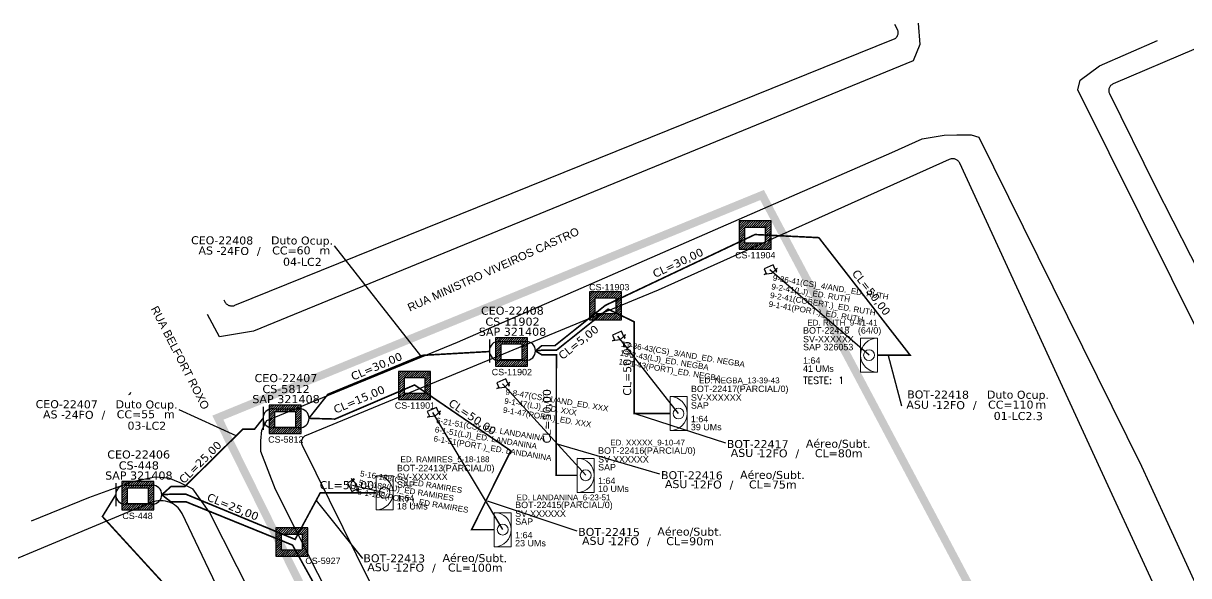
# Model space of a CAD drawing. Extents: x 4313 to 28038, y -9425 to 4777.
# Drawn here: x 25482 to 26939, y -7361 to -6671 of the extents above; entities that cross this region are included whole.
import ezdxf
from ezdxf.enums import TextEntityAlignment as Align

# ---------------------------------------------------------------- set-up
doc = ezdxf.new("R2010")
doc.units = ezdxf.units.DM
doc.header["$MEASUREMENT"] = 0
for name, color, linetype in [('10.0-Cartográfico', 252, 'Continuous'), ('10.1-Caixas Subterrâneas', 5, 'Continuous'), ('20.4-CEOS', 1, 'Continuous'), ('20.5-CEO', 1, 'Continuous'), ('CAP a instalar', 1, 'Continuous'), ('celulas gpon', 7, 'Continuous'), ('label_cabos', 7, 'Continuous'), ('Legenda', 1, 'Continuous'), ('Segmento de Logradouro Texto', 238, 'Continuous'), ('surveys', 7, 'Continuous'), ('surveys legendas', 7, 'Continuous')]:
    doc.layers.add(name, color=color, linetype=linetype)
doc.layers.add("20.0-LEGENDA DOS CDO'S", color=1, linetype='Continuous', lineweight=0)
doc.layers.add('20.1-CDO_INTERIOR', color=1, linetype='Continuous', lineweight=0)
doc.layers.add('DROP DE CLIENTE', color=140, linetype='Continuous', plot=False)
doc.layers.add('EXTRA', color=50, linetype='Continuous', plot=False)
doc.styles.add('ARIAL', font='arial.ttf')
doc.styles.add('DIGICADE', font='arial.ttf')
doc.styles.add('ROMANS', font='romans.shx')
doc.styles.add('siredit', font='verdana.ttf')
doc.linetypes.add('FENCELINE1', pattern='A,0.25,-0.1,[133,ltypeshp.shx,S=0.1,R=0,X=-0.1,Y=0],-0.1,1', length=1.45)
doc.dimstyles.new('CC', dxfattribs={"dimtxt": 1, "dimasz": 2, "dimexe": 0.18, "dimexo": 0.0625, "dimgap": 0.09, "dimtad": 0, "dimdec": 0, "dimrnd": 1, "dimzin": 0, "dimdsep": 46, "dimtxsty": 'siredit', "dimblk": 'NONE', "dimcen": 0, "dimse1": 1, "dimse2": 1, "dimsd1": 1, "dimsd2": 1, "dimclrt": 7, "dimadec": 0, "dimazin": 0, "dimtfac": 1, "dimtdec": 0, "dimtofl": 0, "dimtmove": 0, "dimatfit": 3, "dimfxl": 0, "dimtolj": 1, "dimtzin": 0, "dimarcsym": 0})

# ---------------------------------------------------------------- blocks, each defined once
blk = doc.blocks.new('SURVEY_SURVEY')
for p, q in [((0, 0.0000127), (-0.0000126, 0.000009)), ((-0.0000126, 0.000009), (-0.0000086, 0.000009)), ((-0.0000086, 0), (-0.0000086, 0.000009)), ((0.0000086, 0), (-0.0000086, 0)), ((0, 0.0000127), (0.0000126, 0.000009)), ((0.0000084, 0.0000132), (0.0000098, 0.0000132)), ((0.0000084, 0.0000103), (0.0000084, 0.0000132)), ((0.0000126, 0.000009), (0.0000086, 0.000009)), ((0.0000086, 0.000009), (0.0000086, 0)), ((0.0000098, 0.0000132), (0.0000098, 0.0000099))]:
    blk.add_line(p, q)
blk = doc.blocks.new('*X32')
at = {"color": 0, "linetype": 'Continuous'}
for p, q in [((-1.25, 0.34099), (-0.49099, 1.1)), ((-1.25, 0.517767), (-0.667767, 1.1)), ((-1.25, 0.694544), (-0.844544, 1.1)), ((-1.25, 0.87132), (-1.02132, 1.1)), ((-1.25, 1.048097), (-1.198097, 1.1)), ((-0.789214, 0.625), (-0.314214, 1.1)), ((-0.612437, 0.625), (-0.137437, 1.1)), ((-0.43566, 0.625), (0.03934, 1.1)), ((-0.258883, 0.625), (0.216117, 1.1)), ((-0.082107, 0.625), (0.392893, 1.1)), ((0.09467, 0.625), (0.56967, 1.1)), ((0.271447, 0.625), (0.746447, 1.1)), ((0.448223, 0.625), (0.923223, 1.1)), ((0.625, 0.625), (1.1, 1.1)), ((0.801777, 0.625), (1.25, 1.073223)), ((-1.25, 0.164214), (-0.8035, 0.610714)), ((-1.25, -0.012563), (-0.8035, 0.433937)), ((-1.25, -0.18934), (-0.8035, 0.25716)), ((-1.25, -0.366117), (-0.8035, 0.080383)), ((0.8035, 0.449947), (1.25, 0.896447)), ((0.8035, 0.27317), (1.25, 0.71967)), ((0.8035, 0.096393), (1.25, 0.542893)), ((0.8035, -0.080383), (1.25, 0.366117)), ((0.8035, -0.25716), (1.25, 0.18934)), ((0.8035, -0.433937), (1.25, 0.012563)), ((-1.25, -0.542893), (-0.8035, -0.096393)), ((-1.25, -0.71967), (-0.8035, -0.27317)), ((-1.25, -0.896447), (-0.8035, -0.449947)), ((-1.25, -1.073223), (-0.801777, -0.625)), ((-1.1, -1.1), (-0.625, -0.625)), ((-0.923223, -1.1), (-0.448223, -0.625)), ((-0.746447, -1.1), (-0.271447, -0.625)), ((-0.56967, -1.1), (-0.09467, -0.625)), ((-0.392893, -1.1), (0.082107, -0.625)), ((-0.216117, -1.1), (0.258883, -0.625)), ((-0.03934, -1.1), (0.43566, -0.625)), ((0.137437, -1.1), (0.612437, -0.625)), ((0.314214, -1.1), (0.789214, -0.625)), ((0.49099, -1.1), (1.25, -0.34099)), ((0.667767, -1.1), (1.25, -0.517767)), ((0.8035, -0.610714), (1.25, -0.164214)), ((0.844544, -1.1), (1.25, -0.694544)), ((1.02132, -1.1), (1.25, -0.87132)), ((1.198097, -1.1), (1.25, -1.048097))]:
    blk.add_line(p, q, dxfattribs=at)
blk = doc.blocks.new('MANHOLE_MQ')
at = {"color": 0, "linetype": 'Continuous'}
for p, q in [((0.00000623, 0.00000569), (-0.00000627, 0.00000569)), ((-0.00000627, 0.00000569), (-0.00000627, -0.00000531)), ((0.00000623, -0.00000531), (0.00000623, 0.00000569)), ((-0.00000404, 0.00000331), (0.00000399, 0.00000331)), ((-0.00000404, -0.00000294), (-0.00000404, 0.00000331)), ((0.00000399, 0.00000331), (0.00000399, -0.00000294)), ((0.00000399, -0.00000294), (-0.00000404, -0.00000294)), ((0.00000399, -0.00000294), (0.00000399, -0.00000294)), ((-0.00000627, -0.00000531), (0.00000623, -0.00000531))]:
    blk.add_line(p, q, dxfattribs=at)
at = {"color": 0, "linetype": 'Continuous', "xscale": 5e-06, "yscale": 5e-06, "zscale": 1e-05}
blk.add_blockref('*X32', (-0.00000002, 0.00000019), dxfattribs=at)
blk = doc.blocks.new('CDOI_CT_DRT')
at = {"layer": '20.1-CDO_INTERIOR', "color": 8, "lineweight": 18}
blk.add_lwpolyline([(2.13, -2.13), (2.13, 2.12), (0, 2.12), (0, -2.13)], close=True, dxfattribs=at)
blk.add_circle((1.06, 0), 0.68, dxfattribs=at)
blk.add_arc((0, 0), 2.13, 269.9724, 89.9724, dxfattribs=at)
at = {"layer": "20.0-LEGENDA DOS CDO'S", "color": 8, "style": 'ARIAL'}
for tag, p in [('CDO_N', (2.61, 2.69)), ('SURVEY', (2.61, 1.6)), ('SAP', (2.61, 0.61)), ('1:XX', (2.6, -1.08)), ('UMS', (2.6, -2.09))]:
    blk.add_attdef(tag, p, '', height=0.8, rotation=359.9724, dxfattribs=at)
blk.add_attdef('FIBRAS_UTILIZADAS', text='', height=0.8, rotation=359.9724, dxfattribs=at).set_placement((10.32, 2.69), align=Align.CENTER)
blk = doc.blocks.new('Inst CDOI-64')
at = {"layer": '20.1-CDO_INTERIOR', "color": 1, "lineweight": 18}
blk.add_lwpolyline([(-2.12, -2.13), (-2.12, 2.12), (0, 2.12), (0.01, -2.13)], close=True, dxfattribs=at)
blk.add_circle((-1.06, 0), 0.68, dxfattribs=at)
blk.add_arc((0.01, 0), 2.13, 90.0276, 270.0276, dxfattribs=at)
at = {"layer": "20.0-LEGENDA DOS CDO'S"}
for tag, p, style, flags in [('ID_ATIVIDADE', (-9.3, 3.78), 'ARIAL', 3), ('FATOR', (-1.5, 3.78), 'ARIAL', 1), ('QTDE', (-9.18, -3.66), 'DIGICADE', 3)]:
    blk.add_attdef(tag, p, '', height=0.8, rotation=0.118, dxfattribs=dict(at, style=style, flags=flags))
at = {"layer": "20.0-LEGENDA DOS CDO'S", "style": 'ARIAL'}
for tag, p, rotation in [('FID', (-9.3, 2.69), 0.118), ('SURVEY', (-9.3, 1.6), 359.9724), ('SAP', (-9.3, 0.61), 359.9724), ('1:XX', (-9.31, -1.08), 359.9724), ('UMS', (-9.31, -2.09), 359.9724)]:
    blk.add_attdef(tag, p, '', height=0.8, rotation=rotation, dxfattribs=at)
blk.add_attdef('FIBRAS_UTILIZADAS', text='', height=0.8, rotation=359.9724, dxfattribs=at).set_placement((-0.99, 2.69), align=Align.CENTER)
blk = doc.blocks.new('Teste  FTTH')
at = {"color": 0, "lineweight": 0, "style": 'ROMANS'}
for tag, p in [('TESTE', (-2.302, -0.29)), ('QTDE', (0.212, -0.29))]:
    blk.add_attdef(tag, p, '', height=0.48, dxfattribs=at)
for tag, p, flags in [('FID', (-2.227, -1.253), 1), ('FATOR', (-2.227, -2.028), 3), ('ID_ATIVIDADE', (-2.227, -2.716), 3)]:
    blk.add_attdef(tag, p, '', height=0.48, dxfattribs=dict(at, flags=flags))
blk = doc.blocks.new('*U161')
at = {"layer": '20.5-CEO'}
for p, q in [((-1.56, 1.26), (1.8, 1.26)), ((1.8, -1.13), (-1.56, -1.13))]:
    blk.add_line(p, q, dxfattribs=at)
blk.add_lwpolyline([(-2.75, 1.51), (-2.75, -1.38)], dxfattribs=at)
for centre, start, end in [((-1.56, 0.07), 90, 270), ((1.8, 0.07), 270, 90)]:
    blk.add_arc(centre, 1.2, start, end, dxfattribs=at)
at = {"layer": '20.5-CEO', "color": 7, "style": 'siredit'}
for tag, p in [('FID', (0.11, 5.61)), ('LOCAL', (0.12, 4.23)), ('SAP', (0.12, 2.97)), ('FIBRAS_RESERVA', (0.12, -1.94))]:
    blk.add_attdef(tag, text='', height=1.01, dxfattribs=at).set_placement(p, align=Align.TOP_CENTER)
for tag, flags, p in [('ID_ATIVIDADE', 3, (0.11, -3.51)), ('FATOR', 1, (0.11, -4.82))]:
    blk.add_attdef(tag, text='', height=1.01, dxfattribs=dict(at, flags=flags)).set_placement(p, align=Align.TOP_CENTER)
at = {"layer": '20.5-CEO', "color": 7, "style": 'siredit', "flags": 3}
blk.add_attdef('QTDE', (-4.88, -7.06), '', height=1.01, dxfattribs=at)
blk = doc.blocks.new('LEGENDA DOS CABOS')
at = {"layer": 'EXTRA', "style": 'siredit'}
for tag, p in [('ID', (4.6, 0.97)), ('XX', (9.03, 0.97))]:
    blk.add_attdef(tag, text='', height=0.48, rotation=359.69, dxfattribs=at).set_placement(p, align=Align.MIDDLE_CENTER)
at = {"layer": 'Legenda', "color": 7, "style": 'siredit'}
for tag, p in [('TIPO_CABO', (1.31, 0)), ('CABO', (4.69, -0.05)), ('/', (6.81, -0.05)), ('METROS', (10.03, -0.05))]:
    blk.add_attdef(tag, text='', height=0.8, rotation=359.69, dxfattribs=at).set_placement(p, align=Align.MIDDLE_CENTER)
blk = doc.blocks.new('_None')
blk = doc.blocks.new('Inst CB DT OCUP CFOA-SM-AS-80-TS-24')
at = {"layer": 'label_cabos', "color": 0, "style": 'siredit'}
for tag, flags, p in [('ID_ATIVIDADE', 3, (1.31, 2.67)), ('FATOR', 1, (11.56, 2.55))]:
    blk.add_attdef(tag, text='', height=1, rotation=359.69, dxfattribs=dict(at, flags=flags)).set_placement(p, align=Align.MIDDLE_CENTER)
for tag, p in [('DESTINO_CABO', (3.13, 1.26)), ('TIPO_CABO', (13.11, 1.24)), ('TIPO_CABO', (1.76, 0)), ('CABO', (4.69, -0.05)), ('/', (7.71, -0.05)), ('LANCE', (10.91, 0)), ('UND', (15.96, 0)), ('FID', (13.15, -1.41))]:
    blk.add_attdef(tag, text='', height=1, rotation=359.69, dxfattribs=at).set_placement(p, align=Align.MIDDLE_CENTER)
blk.add_attdef('QTDE', (12.43, -0.47), '', height=1, rotation=359.69, dxfattribs=at)
blk = doc.blocks.new('Inst CB DT OCUP CFOA-SM-ASU-120-S-12')
at = {"layer": 'label_cabos', "color": 0, "style": 'siredit'}
for tag, flags, p in [('ID_ATIVIDADE', 3, (1.31, 2.67)), ('FATOR', 1, (11.56, 2.55))]:
    blk.add_attdef(tag, text='', height=1, rotation=359.69, dxfattribs=dict(at, flags=flags)).set_placement(p, align=Align.MIDDLE_CENTER)
for tag, p in [('DESTINO_CABO', (3.13, 1.26)), ('TIPO_CABO', (13.11, 1.24)), ('TIPO_CABO', (1.26, 0)), ('CABO', (4.69, -0.05)), ('/', (7.71, -0.05)), ('LANCE', (10.91, 0)), ('UND', (15.96, 0)), ('FID', (13.15, -1.41))]:
    blk.add_attdef(tag, text='', height=1, rotation=359.69, dxfattribs=at).set_placement(p, align=Align.MIDDLE_CENTER)
blk.add_attdef('QTDE', (12.43, -0.47), '', height=1, rotation=359.69, dxfattribs=at)

msp = doc.modelspace()

# ---------------------------------------------------------------- linework, layer by layer
at = {"layer": '10.0-Cartográfico'}
for points in [[(26600.6, -6671.1), (26602.6, -6697.4), (26594.3, -6718.2), (25770.2, -7056), (25727.4, -7062.9), (25712.7, -7035)], [(25733, -7016.8), (25734.2, -7019.1), (25734.7, -7020), (25735.3, -7020.8), (25736, -7021.5), (25736.6, -7022.2), (25737.5, -7022.7), (25738.3, -7023.2), (25739.3, -7023.6), (25740.3, -7023.9), (25741.3, -7024.1), (25742.2, -7024.3), (25743.3, -7024.3), (25744.3, -7024.3), (25745.3, -7024.1), (25746.2, -7023.8), (25746.9, -7023.5), (26569.8, -6691.1), (26570.8, -6690.7), (26571.6, -6690.2), (26572.4, -6689.6), (26573.1, -6688.9), (26573.7, -6688.2), (26574.3, -6687.4), (26574.8, -6686.5), (26575.2, -6685.7), (26575.5, -6684.8), (26575.6, -6683.8), (26575.6, -6682.9), (26575.6, -6681.9), (26575.5, -6681), (26575.2, -6680.1), (26574.8, -6679), (26571.5, -6672.5)], [(26826.9, -6724.2), (26899.5, -6692.7)], [(26947.7, -6702.4), (26844.3, -6746.7), (26843.4, -6747.2), (26842.5, -6747.8), (26841.7, -6748.3), (26841, -6749), (26840.4, -6749.8), (26839.8, -6750.6), (26839.4, -6751.4), (26839.1, -6752.3), (26838.8, -6753.2), (26838.6, -6754.1), (26838.6, -6755.1), (26838.6, -6756), (26838.8, -6757), (26839.1, -6757.9), (26839.5, -6758.7)], [(27034.8, -7226.8), (26800.1, -6754.2), (26803, -6742.1), (26826.9, -6724.2)], [(26839.5, -6758.7), (26896.8, -6874.5), (27073, -7221.3)], [(25797.6, -7253.7), (25779.3, -7206.3), (25779.1, -7193), (25780.6, -7179.6), (25786.8, -7167.6), (26025, -7069.7), (26567.4, -6832.5), (26605.7, -6815.7), (26633, -6810.9), (26649, -6810.7), (26666.7, -6810.5), (26676.4, -6813.4), (26879.6, -7224.4), (26889.3, -7245.5)], [(26838.1, -7249.2), (26652.5, -6845.8), (26652, -6845), (26651.5, -6844.2), (26650.9, -6843.4), (26650.1, -6842.8), (26649.4, -6842.2), (26648.6, -6841.6), (26647.7, -6841.2), (26646.7, -6840.9), (26645.7, -6840.6), (26644.7, -6840.4), (26643.7, -6840.3), (26642.7, -6840.4), (26641.6, -6840.6), (26640.6, -6840.7), (26639.3, -6841.3), (26275.7, -7004.5), (25835.7, -7186.2), (25834.7, -7186.7), (25833.8, -7187.1), (25833.1, -7187.8), (25832.4, -7188.4), (25831.7, -7189.1), (25831.2, -7190), (25830.7, -7190.8), (25830.4, -7191.7), (25830.1, -7192.6), (25829.9, -7193.5), (25829.8, -7194.5), (25830, -7195.4), (25830.1, -7196.4), (25830.4, -7197.3), (25830.8, -7198.2)], [(25616.3, -7132.7), (25615.7, -7134.6), (25613.7, -7135.5)], [(25830.8, -7198.2), (25915.3, -7369.7)], [(25492.5, -7293.1), (25564.2, -7263.8), (25619.4, -7243.7), (25646.6, -7238.1), (25663.8, -7239.2), (25678.2, -7245), (25694.1, -7252.8)], [(26889.3, -7245.5), (27000.7, -7488.5), (27005.8, -7509.3), (27006, -7527.1), (27002.9, -7537.5), (26991.9, -7557), (26808.3, -7643.8), (26209.9, -7905.4), (26185.8, -7908.7), (26164.9, -7910.4), (26147.3, -7910.6), (26132.8, -7910.8), (26124.7, -7906.4), (25850.3, -7358.9)], [(26959, -7511.8), (26838.1, -7249.2)], [(25714.6, -7281.8), (25694.1, -7252.8)], [(25850.3, -7358.9), (25797.6, -7253.7)], [(25714.4, -7353.7), (25680.8, -7283.8), (25679.4, -7281.3), (25677.7, -7278.9), (25675.8, -7276.7), (25673.6, -7274.7), (25671.3, -7272.9), (25668.7, -7271.4), (25666, -7270.1), (25663.1, -7269), (25660.1, -7268.3), (25657.1, -7267.9), (25654, -7267.8), (25651, -7267.9), (25648, -7268.3), (25645, -7269), (25642.3, -7270), (25494.9, -7331.5)], [(25714.6, -7281.8), (25749.2, -7349.8)], [(25494.9, -7331.5), (25459, -7346.5)], [(25749.2, -7349.8), (26037.9, -7916.8), (26037.2, -7952.8), (26036.3, -7972.4), (26027.2, -7995.4), (26021.5, -8008.5), (26009.9, -8020.6), (25293.5, -8332.2), (25290.3, -8333.4)], [(25279.3, -8272), (25973, -7962.5), (25976.2, -7960.2), (25979.1, -7957.7), (25981.6, -7954.9), (25983.8, -7951.8), (25985.8, -7948.5), (25987.4, -7945.2), (25988.5, -7941.6), (25989.2, -7937.9), (25989.5, -7934.2), (25989.4, -7930.5), (25988.9, -7926.9), (25988, -7923.3), (25986.5, -7919.8), (25984.8, -7916.5), (25983.7, -7914.7), (25714.4, -7353.7)]]:
    msp.add_lwpolyline(points, dxfattribs=at)
at = {"layer": 'CAP a instalar', "ltscale": 5, "const_width": 2}
for points in [[(26549.7, -7085.8), (26590.4, -7085.8), (26476.4, -6939), (26396.6, -6935.1), (26209.7, -7023.6), (26146.6, -7074), (26130.1, -7074), (26122.4, -7080.6)], [(25839.5, -7164.4), (25863, -7134.8), (25981, -7086.1), (26064.9, -7081.3)], [(25655.5, -7260.3), (25667, -7250), (25684.2, -7250), (25756.7, -7178.4), (25771.3, -7178.4), (25782, -7164.8)], [(25906.2, -7720.3), (25914.7, -7712.8), (25929.2, -7712.8), (25929.2, -7667.8), (25581.3, -7287.5), (25598, -7260.3), (25598, -7260.3)]]:
    msp.add_lwpolyline(points, dxfattribs=at)
at = {"layer": 'CAP a instalar', "color": 8, "linetype": 'FENCELINE1', "ltscale": 5, "const_width": 2}
for points in [[(26122.4, -7080.6), (26130.1, -7079.7), (26148.5, -7079.7), (26213, -7028.3), (26245.8, -7044.2), (26245.8, -7158.8), (26290.5, -7158.8)], [(26122.4, -7080.6), (26130.1, -7085.3), (26148.5, -7085.3), (26148.2, -7236), (26174.5, -7236)], [(26070.9, -7303.9), (26042.5, -7303.9), (26091.6, -7205.4), (25971.3, -7123.1), (25871.8, -7165.7), (25839.5, -7164.8)], [(25655.5, -7260.3), (25667, -7259.6), (25685.5, -7259.6), (25822.1, -7316.1), (25853.5, -7257.8), (25923.2, -7257.8)], [(26045.9, -7411), (25968.3, -7410.9), (25901.8, -7472.4), (25818.8, -7323.2), (25686.2, -7269.3), (25667, -7269.3), (25655.5, -7260.3)]]:
    msp.add_lwpolyline(points, dxfattribs=at)
at = {"layer": 'celulas gpon', "color": 116, "linetype": 'Continuous', "lineweight": 200, "const_width": 10}
msp.add_lwpolyline([(27422.7, -8164.9), (27758, -8747.6), (26334.8, -9414.1), (25638.5, -8298.7), (25631.1, -8283.5), (26158.3, -8039.2), (25725.5, -7164), (26405.5, -6885.7), (26836.7, -7699.1), (26435.8, -7880.9), (26696.5, -8366.2), (27422.7, -8164.9)], dxfattribs=at)
at = {"layer": 'DROP DE CLIENTE'}
for points in [[(26539.1, -7085.9), (26415.3, -6979.2)], [(26301.1, -7158.8), (26225.3, -7062.2)], [(26185.1, -7236), (26081, -7121.7)], [(26081.5, -7303.9), (25994, -7157.6)], [(25933.9, -7257.8), (25893.6, -7248.8)]]:
    msp.add_lwpolyline(points, dxfattribs=at)

# ---------------------------------------------------------------- block references
at = {"color": 0, "lineweight": 0, "xscale": 10, "yscale": 10, "zscale": 10}
msp.add_blockref('Inst CDOI-64', (26549.7, -7085.8), dxfattribs=at).add_auto_attribs({'FIBRAS_UTILIZADAS': '(64/0)', 'SURVEY': 'SV-XXXXXX', 'SAP': 'SAP 326053', '1:XX': '1:64', 'UMS': '41 UMs', 'FID': 'BOT-22418'})
at = {"layer": '10.1-Caixas Subterrâneas', "color": 30, "xscale": 3197875.543111582, "yscale": 3197875.543111582, "zscale": 3197875.543111582}
for p, rotation in [((26396.6, -6935.1), 180.0000000000629), ((26209.7, -7023.6), 180.0000000000629), ((26092.4, -7081.2), 180.000000000063), ((25971.3, -7123.1), 180.0000000000631), ((25809.5, -7165.5), 180.0000000000627), ((25625.5, -7260.9), 180.0000000000628), ((25817.9, -7318.8), 180.0000000000629)]:
    msp.add_blockref('MANHOLE_MQ', p, dxfattribs=dict(at, rotation=rotation))
at = {"layer": "20.0-LEGENDA DOS CDO'S", "lineweight": 0, "xscale": 17.50499999999992, "yscale": 17.50499999999992, "zscale": 17.50499999999992, "rotation": 0.004078562105398201}
msp.add_blockref('Teste  FTTH', (26497, -7116.4), dxfattribs=at).add_auto_attribs({'TESTE': 'TESTE:', 'QTDE': '1'})
at = {"layer": '20.1-CDO_INTERIOR', "xscale": 10, "yscale": 10, "zscale": 10}
for p, values in [((26290.5, -7158.8), {'CDO_N': 'BOT-22417', 'FIBRAS_UTILIZADAS': '        (PARCIAL/0)', 'SURVEY': 'SV-XXXXXX', 'SAP': 'SAP', '1:XX': '1:64', 'UMS': '39 UMs'}), ((26174.5, -7236), {'CDO_N': 'BOT-22416', 'FIBRAS_UTILIZADAS': '        (PARCIAL/0)', 'SURVEY': 'SV-XXXXXX', 'SAP': 'SAP', '1:XX': '1:64', 'UMS': '10 UMs'}), ((25923.2, -7257.8), {'CDO_N': 'BOT-22413', 'FIBRAS_UTILIZADAS': '        (PARCIAL/0)', 'SURVEY': 'SV-XXXXXX', 'SAP': 'SAP', '1:XX': '1:64', 'UMS': '18 UMs'}), ((26070.9, -7303.9), {'CDO_N': 'BOT-22415', 'FIBRAS_UTILIZADAS': '        (PARCIAL/0)', 'SURVEY': 'SV-XXXXXX', 'SAP': 'SAP', '1:XX': '1:64', 'UMS': '23 UMs'})]:
    msp.add_blockref('CDOI_CT_DRT', p, dxfattribs=at).add_auto_attribs(values)
at = {"layer": '20.5-CEO', "color": 0, "lineweight": 0}
ref = msp.add_blockref('*U161', (26092.4, -7081.2), dxfattribs=dict(at, xscale=10, yscale=10, zscale=10))
ref.add_attrib('LOCAL', 'CS-11902', dxfattribs={"color": 7, "height": 10.14, "style": 'siredit'}).set_placement((26093.7, -7038.9), align=Align.TOP_CENTER)
ref.add_attrib('SAP', 'SAP 321408', dxfattribs={"color": 7, "height": 10.14, "style": 'siredit'}).set_placement((26093.7, -7051.5), align=Align.TOP_CENTER)
ref.add_attrib('FID', 'CEO-22408', dxfattribs={"layer": '20.4-CEOS', "color": 7, "height": 10.1, "style": 'siredit'}).set_placement((26093.5, -7025.2), align=Align.TOP_CENTER)
ref = msp.add_blockref('*U161', (25809.5, -7165.5), dxfattribs=dict(at, xscale=10, yscale=10, zscale=10))
ref.add_attrib('LOCAL', 'CS-5812', dxfattribs={"color": 7, "height": 10.14, "style": 'siredit'}).set_placement((25810.7, -7123.1), align=Align.TOP_CENTER)
ref.add_attrib('SAP', 'SAP 321408', dxfattribs={"color": 7, "height": 10.14, "style": 'siredit'}).set_placement((25810.7, -7135.7), align=Align.TOP_CENTER)
ref.add_attrib('FID', 'CEO-22407', dxfattribs={"layer": '20.4-CEOS', "color": 7, "height": 10.1, "style": 'siredit'}).set_placement((25810.6, -7109.4), align=Align.TOP_CENTER)
ref = msp.add_blockref('*U161', (25625.5, -7260.9), dxfattribs=dict(at, xscale=10, yscale=10, zscale=10))
ref.add_attrib('LOCAL', 'CS-448', dxfattribs={"color": 7, "height": 10.14, "style": 'siredit'}).set_placement((25626.8, -7218.6), align=Align.TOP_CENTER)
ref.add_attrib('SAP', 'SAP 321408', dxfattribs={"color": 7, "height": 10.14, "style": 'siredit'}).set_placement((25626.8, -7231.2), align=Align.TOP_CENTER)
ref.add_attrib('FID', 'CEO-22406', dxfattribs={"layer": '20.4-CEOS', "color": 7, "height": 10.1, "style": 'siredit'}).set_placement((25626.6, -7204.9), align=Align.TOP_CENTER)
at = {"layer": 'label_cabos', "color": 0, "lineweight": 0}
ref = msp.add_blockref('Inst CB DT OCUP CFOA-SM-AS-80-TS-24', (25699.6, -6955), dxfattribs=dict(at, xscale=10, yscale=10, zscale=10))
ref.add_attrib('DESTINO_CABO', 'CEO-22408', dxfattribs={"color": 0, "height": 10, "rotation": 359.69, "style": 'siredit'}).set_placement((25730.9, -6942.4), align=Align.MIDDLE_CENTER)
ref.add_attrib('CABO', '24FO', dxfattribs={"color": 0, "height": 10, "rotation": 359.69, "style": 'siredit'}).set_placement((25746.4, -6955.6), align=Align.MIDDLE_CENTER)
ref.add_attrib('TIPO_CABO', 'Duto Ocup.', dxfattribs={"color": 0, "height": 10, "rotation": 359.69, "style": 'siredit'}).set_placement((25830.7, -6942.6), align=Align.MIDDLE_CENTER)
ref.add_attrib('/', '/', dxfattribs={"color": 0, "height": 10, "rotation": 359.69, "style": 'siredit'}).set_placement((25776.7, -6955.6), align=Align.MIDDLE_CENTER)
ref.add_attrib('TIPO_CABO', 'AS - ', dxfattribs={"color": 0, "height": 10, "rotation": 359.69, "style": 'siredit'}).set_placement((25717.2, -6955.1), align=Align.MIDDLE_CENTER)
ref.add_attrib('FID', '04-LC2', dxfattribs={"color": 0, "height": 10, "rotation": 359.69, "style": 'siredit'}).set_placement((25831.1, -6969.2), align=Align.MIDDLE_CENTER)
ref.add_attrib('LANCE', 'CC=', dxfattribs={"color": 0, "height": 10, "rotation": 359.69, "style": 'siredit'}).set_placement((25808.7, -6955), align=Align.MIDDLE_CENTER)
ref.add_attrib('QTDE', '60', (25823.9, -6959.8), dxfattribs={"color": 0, "height": 10, "rotation": 359.69, "style": 'siredit'})
ref.add_attrib('UND', 'm', dxfattribs={"color": 0, "height": 10, "rotation": 359.69, "style": 'siredit'}).set_placement((25859.2, -6955), align=Align.MIDDLE_CENTER)
ref = msp.add_blockref('Inst CB DT OCUP CFOA-SM-ASU-120-S-12', (26594.1, -7147.8), dxfattribs=dict(at, xscale=10, yscale=10, zscale=10))
ref.add_attrib('DESTINO_CABO', 'BOT-22418', dxfattribs={"color": 0, "height": 10, "rotation": 359.69, "style": 'siredit'}).set_placement((26625.4, -7135.1), align=Align.MIDDLE_CENTER)
ref.add_attrib('CABO', '12FO', dxfattribs={"color": 0, "height": 10, "rotation": 359.69, "style": 'siredit'}).set_placement((26640.9, -7148.3), align=Align.MIDDLE_CENTER)
ref.add_attrib('TIPO_CABO', 'Duto Ocup.', dxfattribs={"color": 0, "height": 10, "rotation": 359.69, "style": 'siredit'}).set_placement((26725.2, -7135.3), align=Align.MIDDLE_CENTER)
ref.add_attrib('/', '/', dxfattribs={"color": 0, "height": 10, "rotation": 359.69, "style": 'siredit'}).set_placement((26671.2, -7148.3), align=Align.MIDDLE_CENTER)
ref.add_attrib('TIPO_CABO', 'ASU - ', dxfattribs={"color": 0, "height": 10, "rotation": 359.69, "style": 'siredit'}).set_placement((26606.7, -7147.8), align=Align.MIDDLE_CENTER)
ref.add_attrib('FID', '01-LC2.3', dxfattribs={"color": 0, "height": 10, "rotation": 359.69, "style": 'siredit'}).set_placement((26725.6, -7161.9), align=Align.MIDDLE_CENTER)
ref.add_attrib('LANCE', 'CC=', dxfattribs={"color": 0, "height": 10, "rotation": 359.69, "style": 'siredit'}).set_placement((26703.2, -7147.7), align=Align.MIDDLE_CENTER)
ref.add_attrib('QTDE', '110', (26718.4, -7152.5), dxfattribs={"color": 0, "height": 10, "rotation": 359.69, "style": 'siredit'})
ref.add_attrib('UND', 'm', dxfattribs={"color": 0, "height": 10, "rotation": 359.69, "style": 'siredit'}).set_placement((26753.7, -7147.7), align=Align.MIDDLE_CENTER)
ref = msp.add_blockref('Inst CB DT OCUP CFOA-SM-AS-80-TS-24', (25505.4, -7159.8), dxfattribs=dict(at, xscale=10, yscale=10, zscale=10))
ref.add_attrib('DESTINO_CABO', 'CEO-22407', dxfattribs={"color": 0, "height": 10, "rotation": 359.69, "style": 'siredit'}).set_placement((25536.7, -7147.2), align=Align.MIDDLE_CENTER)
ref.add_attrib('CABO', '24FO', dxfattribs={"color": 0, "height": 10, "rotation": 359.69, "style": 'siredit'}).set_placement((25552.2, -7160.4), align=Align.MIDDLE_CENTER)
ref.add_attrib('TIPO_CABO', 'Duto Ocup.', dxfattribs={"color": 0, "height": 10, "rotation": 359.69, "style": 'siredit'}).set_placement((25636.5, -7147.4), align=Align.MIDDLE_CENTER)
ref.add_attrib('/', '/', dxfattribs={"color": 0, "height": 10, "rotation": 359.69, "style": 'siredit'}).set_placement((25582.5, -7160.4), align=Align.MIDDLE_CENTER)
ref.add_attrib('TIPO_CABO', 'AS - ', dxfattribs={"color": 0, "height": 10, "rotation": 359.69, "style": 'siredit'}).set_placement((25523, -7159.9), align=Align.MIDDLE_CENTER)
ref.add_attrib('FID', '03-LC2', dxfattribs={"color": 0, "height": 10, "rotation": 359.69, "style": 'siredit'}).set_placement((25636.8, -7174), align=Align.MIDDLE_CENTER)
ref.add_attrib('LANCE', 'CC=', dxfattribs={"color": 0, "height": 10, "rotation": 359.69, "style": 'siredit'}).set_placement((25614.5, -7159.8), align=Align.MIDDLE_CENTER)
ref.add_attrib('QTDE', '55', (25629.7, -7164.6), dxfattribs={"color": 0, "height": 10, "rotation": 359.69, "style": 'siredit'})
ref.add_attrib('UND', 'm', dxfattribs={"color": 0, "height": 10, "rotation": 359.69, "style": 'siredit'}).set_placement((25665, -7159.8), align=Align.MIDDLE_CENTER)
ref = msp.add_blockref('LEGENDA DOS CABOS', (26357.6, -7213.3), dxfattribs=dict(at, xscale=10, yscale=10, zscale=10))
ref.add_attrib('ID', 'BOT-22417', dxfattribs={"color": 0, "height": 10, "rotation": 359.69, "style": 'siredit'}).set_placement((26400, -7197), align=Align.MIDDLE_CENTER)
ref.add_attrib('CABO', '12FO', dxfattribs={"color": 0, "height": 10, "rotation": 359.69, "style": 'siredit'}).set_placement((26419.2, -7208.5), align=Align.MIDDLE_CENTER)
ref.add_attrib('METROS', 'CL=80m', dxfattribs={"color": 0, "height": 10, "rotation": 359.69, "style": 'siredit'}).set_placement((26501.2, -7208.5), align=Align.MIDDLE_CENTER)
ref.add_attrib('XX', 'Aéreo/Subt.', dxfattribs={"color": 0, "height": 10, "rotation": 359.69, "style": 'siredit'}).set_placement((26500.6, -7196.5), align=Align.MIDDLE_CENTER)
ref.add_attrib('/', '/', dxfattribs={"color": 0, "height": 10, "rotation": 359.69, "style": 'siredit'}).set_placement((26449.5, -7208.5), align=Align.MIDDLE_CENTER)
ref.add_attrib('TIPO_CABO', 'ASU -', dxfattribs={"color": 0, "height": 10, "rotation": 359.69, "style": 'siredit'}).set_placement((26385, -7208), align=Align.MIDDLE_CENTER)
ref = msp.add_blockref('LEGENDA DOS CABOS', (26275.4, -7252.3), dxfattribs=dict(at, xscale=10, yscale=10, zscale=10))
ref.add_attrib('ID', 'BOT-22416', dxfattribs={"color": 0, "height": 10, "rotation": 359.69, "style": 'siredit'}).set_placement((26317.8, -7236), align=Align.MIDDLE_CENTER)
ref.add_attrib('CABO', '12FO', dxfattribs={"color": 0, "height": 10, "rotation": 359.69, "style": 'siredit'}).set_placement((26337, -7247.5), align=Align.MIDDLE_CENTER)
ref.add_attrib('METROS', 'CL=75m', dxfattribs={"color": 0, "height": 10, "rotation": 359.69, "style": 'siredit'}).set_placement((26418.9, -7247.5), align=Align.MIDDLE_CENTER)
ref.add_attrib('XX', 'Aéreo/Subt.', dxfattribs={"color": 0, "height": 10, "rotation": 359.69, "style": 'siredit'}).set_placement((26418.4, -7235.5), align=Align.MIDDLE_CENTER)
ref.add_attrib('/', '/', dxfattribs={"color": 0, "height": 10, "rotation": 359.69, "style": 'siredit'}).set_placement((26367.3, -7247.5), align=Align.MIDDLE_CENTER)
ref.add_attrib('TIPO_CABO', 'ASU -', dxfattribs={"color": 0, "height": 10, "rotation": 359.69, "style": 'siredit'}).set_placement((26302.8, -7247), align=Align.MIDDLE_CENTER)
ref = msp.add_blockref('LEGENDA DOS CABOS', (26171.9, -7323.2), dxfattribs=dict(at, xscale=10, yscale=10, zscale=10))
ref.add_attrib('ID', 'BOT-22415', dxfattribs={"color": 0, "height": 10, "rotation": 359.69, "style": 'siredit'}).set_placement((26214.3, -7306.9), align=Align.MIDDLE_CENTER)
ref.add_attrib('CABO', '12FO', dxfattribs={"color": 0, "height": 10, "rotation": 359.69, "style": 'siredit'}).set_placement((26233.6, -7318.4), align=Align.MIDDLE_CENTER)
ref.add_attrib('METROS', 'CL=90m', dxfattribs={"color": 0, "height": 10, "rotation": 359.69, "style": 'siredit'}).set_placement((26315.5, -7318.4), align=Align.MIDDLE_CENTER)
ref.add_attrib('XX', 'Aéreo/Subt.', dxfattribs={"color": 0, "height": 10, "rotation": 359.69, "style": 'siredit'}).set_placement((26315, -7306.4), align=Align.MIDDLE_CENTER)
ref.add_attrib('/', '/', dxfattribs={"color": 0, "height": 10, "rotation": 359.69, "style": 'siredit'}).set_placement((26263.9, -7318.4), align=Align.MIDDLE_CENTER)
ref.add_attrib('TIPO_CABO', 'ASU -', dxfattribs={"color": 0, "height": 10, "rotation": 359.69, "style": 'siredit'}).set_placement((26199.3, -7317.9), align=Align.MIDDLE_CENTER)
ref = msp.add_blockref('LEGENDA DOS CABOS', (25903.5, -7356.1), dxfattribs=dict(at, xscale=10, yscale=10, zscale=10))
ref.add_attrib('ID', 'BOT-22413', dxfattribs={"color": 0, "height": 10, "rotation": 359.69, "style": 'siredit'}).set_placement((25945.9, -7339.8), align=Align.MIDDLE_CENTER)
ref.add_attrib('CABO', '12FO', dxfattribs={"color": 0, "height": 10, "rotation": 359.69, "style": 'siredit'}).set_placement((25965.2, -7351.4), align=Align.MIDDLE_CENTER)
ref.add_attrib('METROS', 'CL=100m', dxfattribs={"color": 0, "height": 10, "rotation": 359.69, "style": 'siredit'}).set_placement((26047.1, -7351.4), align=Align.MIDDLE_CENTER)
ref.add_attrib('XX', 'Aéreo/Subt.', dxfattribs={"color": 0, "height": 10, "rotation": 359.69, "style": 'siredit'}).set_placement((26046.6, -7339.4), align=Align.MIDDLE_CENTER)
ref.add_attrib('/', '/', dxfattribs={"color": 0, "height": 10, "rotation": 359.69, "style": 'siredit'}).set_placement((25995.5, -7351.4), align=Align.MIDDLE_CENTER)
ref.add_attrib('TIPO_CABO', 'ASU -', dxfattribs={"color": 0, "height": 10, "rotation": 359.69, "style": 'siredit'}).set_placement((25930.9, -7350.9), align=Align.MIDDLE_CENTER)
at = {"layer": 'surveys', "color": 151, "xscale": -720000, "yscale": 720000.0000000003, "zscale": 719999.9999999998}
for p, rotation in [((26413.6, -6975.5), 204.173808885988), ((26224.1, -7058.3), 204.173808885988), ((26079.6, -7117.9), 204.173808885988), ((25992.9, -7153.7), 204.173808885988), ((25890.2, -7250.8), 296.24247346082)]:
    msp.add_blockref('SURVEY_SURVEY', p, dxfattribs=dict(at, rotation=rotation))

# ---------------------------------------------------------------- texts
at = {"color": 3, "style": 'ARIAL'}
for s, p in [('ED. RUTH_9-41-41', (26462, -7048.8)), ('ED. NEGBA_13-39-43', (26326.8, -7121)), ('ED. XXXXX_9-10-47', (26215.8, -7198.7)), ('ED. RAMIRES_5-18-188', (25953.7, -7219.6)), ('ED. LANDANINA_6-23-51', (26098.7, -7267.2))]:
    msp.add_text(s, height=7.2, rotation=0.0099, dxfattribs=at).set_placement(p)
at = {"layer": '10.1-Caixas Subterrâneas', "color": 30, "style": 'ARIAL'}
for s, p in [('CS-11904', (26371.8, -6964.9)), ('CS-11903', (26189.4, -7004.9)), ('CS-11902', (26067.7, -7111)), ('CS-11901', (25946.6, -7152.8)), ('CS-5812', (25788.4, -7195.2)), ('CS-448', (25606.2, -7290.7)), ('CS-5927', (25834.8, -7346.9))]:
    msp.add_text(s, height=8, dxfattribs=at).set_placement(p)
at = {"layer": 'celulas gpon', "style": 'siredit'}
for s, rotation, p in [('CL=30,00', 25.2909, (26271.8, -6989.5)), ('CL=50,00', 307.8549, (26517.2, -6983.8)), ('CL=5,00', 38.42, (26156, -7092.1)), ('CL=50,00', 89.9085, (26241.9, -7136.6)), ('CL=30,00', 23.0584, (25894.5, -7117.7)), ('CL=15,00', 23.0584, (25872.7, -7159.1)), ('CL=50,00', 89.9085, (26141.5, -7196.2)), ('CL=50,00', 325.6909, (26012.8, -7148.1)), ('CL=25,00', 44.9121, (25683, -7247.2)), ('CL=50,00', 0.0098, (25852.8, -7253.3)), ('CL=25,00', 337.7194, (25711, -7267.1))]:
    msp.add_text(s, height=10, rotation=rotation, dxfattribs=at).set_placement(p)
at = {"layer": 'Segmento de Logradouro Texto', "color": 7, "linetype": 'Continuous', "style": 'DIGICADE'}
for s, rotation, p in [('RUA MINISTRO VIVEIROS CASTRO', 24.4957, (25965.4, -7031.6)), ('RUA BELFORT ROXO', 297.0603, (25641.5, -7027.7))]:
    msp.add_text(s, height=10, rotation=rotation, dxfattribs=at).set_placement(p)
at = {"layer": 'surveys legendas', "color": 0, "style": 'ARIAL'}
for s, p in [('9-36-41(CS)_4/AND._ED. RUTH', (26418.4, -6992.5)), ('9-2-41(LJ)_ED. RUTH', (26416.7, -7003.4)), ('9-2-41(COBERT.)_ED. RUTH', (26415, -7014.3)), ('9-1-41(PORT.)_ED. RUTH', (26413.3, -7025.2)), ('13-36-43(CS)_3/AND_ED. NEGBA', (26229, -7075.3)), ('13-1-43(PORT)_ED. NEGBA', (26225.8, -7097.2)), ('13-2-43(LJ)_ED. NEGBA', (26227.4, -7086.3)), ('9-8-47(CS)_1/AND_ED. XXX', (26084.5, -7134.9)), ('9-1-47(LJ)_ED. XXX', (26082.9, -7146.3)), ('9-1-47(PORT.)_ED. XXX', (26081.3, -7157.7)), ('6-1-51(LJ)_ED. LANDANINA', (25996.2, -7182.1)), ('6-21-51(CS)_ED. LANDANINA', (25997.8, -7170.7)), ('6-1-51(PORT.)_ED. LANDANINA', (25994.6, -7193.5)), ('5-16-188(CS)_ED RAMIRES', (25902.8, -7237.1)), ('5-1-188(LJ)_ED RAMIRES', (25901.2, -7248.4)), ('5-1-188(PORT.)_ED RAMIRES', (25899.6, -7259.8))]:
    msp.add_text(s, height=7.2, rotation=350.4971, dxfattribs=at).set_placement(p)

# ---------------------------------------------------------------- leaders
at = {"layer": 'label_cabos'}
for points in [[(25979, -7086.6), (25871.2, -6949.3)], [(26563, -7086.3), (26579.6, -7149.1)], [(25748.5, -7186.5), (25677, -7154.1)], [(26247.7, -7159), (26359.6, -7195.3)], [(26148, -7196.4), (26277.4, -7234.3)], [(25848.3, -7267.6), (25906.4, -7339.9)], [(26062, -7267.7), (26174, -7305.2)]]:
    msp.add_leader(points, dimstyle='CC', override={"dimgap": 0.09, "dimtad": 0}, dxfattribs=at)

doc.saveas('drawing.dxf')
